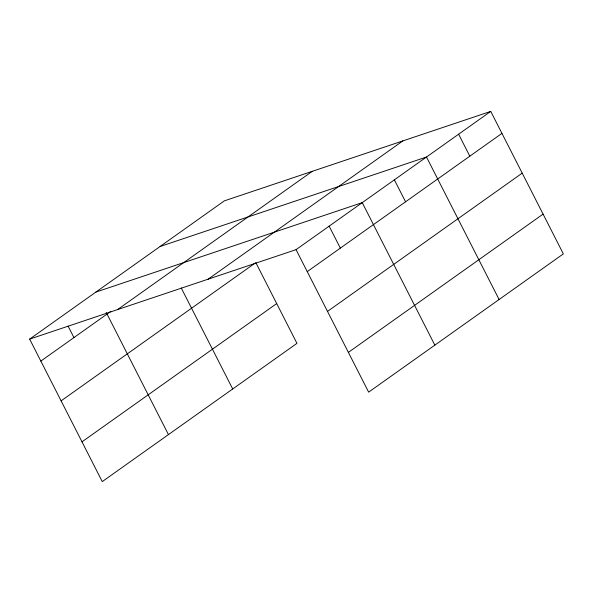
<?xml version="1.0" encoding="UTF-8"?>
<svg xmlns="http://www.w3.org/2000/svg" width="593" height="593" viewBox="0 0 593 593"><rect width="100%" height="100%" fill="white"/><g stroke="black" fill="none" stroke-linecap="round" stroke-linejoin="round"><path stroke-width="0.89" d="M29.65 339.114L224.354 200.857L490.745 111.395L563.35 253.886L368.646 392.143L296.048 249.653L29.65 339.114L102.255 481.605L296.952 343.347L255.813 262.595M40.843 361.085L110.78 311.421M117.562 309.59L312.259 171.333M208.136 279.177L402.84 140.919M61.109 400.853L255.064 263.129M296.048 249.653L490.745 111.395M307.241 271.624L501.945 133.366M81.99 441.837L276.686 303.572M327.506 311.392L522.203 173.134M348.387 352.375L543.084 214.11M160.103 246.48L426.493 157.019L499.098 299.509M95.851 292.104L362.241 202.643L434.847 345.133M458.619 134.211L469.819 156.174M394.367 179.835L405.568 201.805M329.145 226.148L340.338 248.119M181.221 287.931L232.701 388.971M106.214 312.452L168.449 434.595M68.136 326.187L73.94 337.58"/></g></svg>
